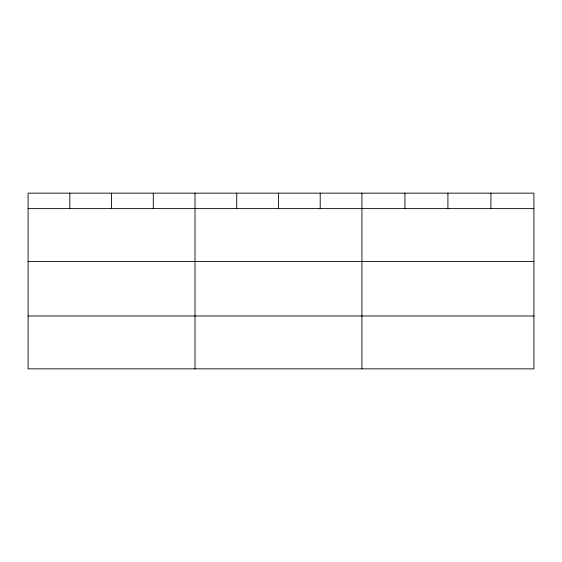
<?xml version="1.0" encoding="UTF-8"?>
<svg xmlns="http://www.w3.org/2000/svg" width="562" height="562" viewBox="0 0 562 562"><rect width="100%" height="100%" fill="white"/><g stroke="black" fill="none" stroke-linecap="round" stroke-linejoin="round"><path stroke-width="0.84" d="M533.9 261.499L533.9 193.145L28.1 193.145L28.1 368.855L533.9 368.855L533.9 261.499L28.1 261.499M28.1 208.621L533.9 208.621M28.1 315.977L533.9 315.977M490.907 193.145L490.907 208.621M447.914 193.145L447.914 208.621M404.921 193.145L404.921 208.621M361.928 193.145L361.928 368.855M320.2 193.145L320.2 208.621M278.471 193.145L278.471 208.621M236.743 193.145L236.743 208.621M195.014 193.145L195.014 368.855M153.285 193.145L153.285 208.621M111.557 193.145L111.557 208.621M69.829 193.145L69.829 208.621"/></g></svg>
